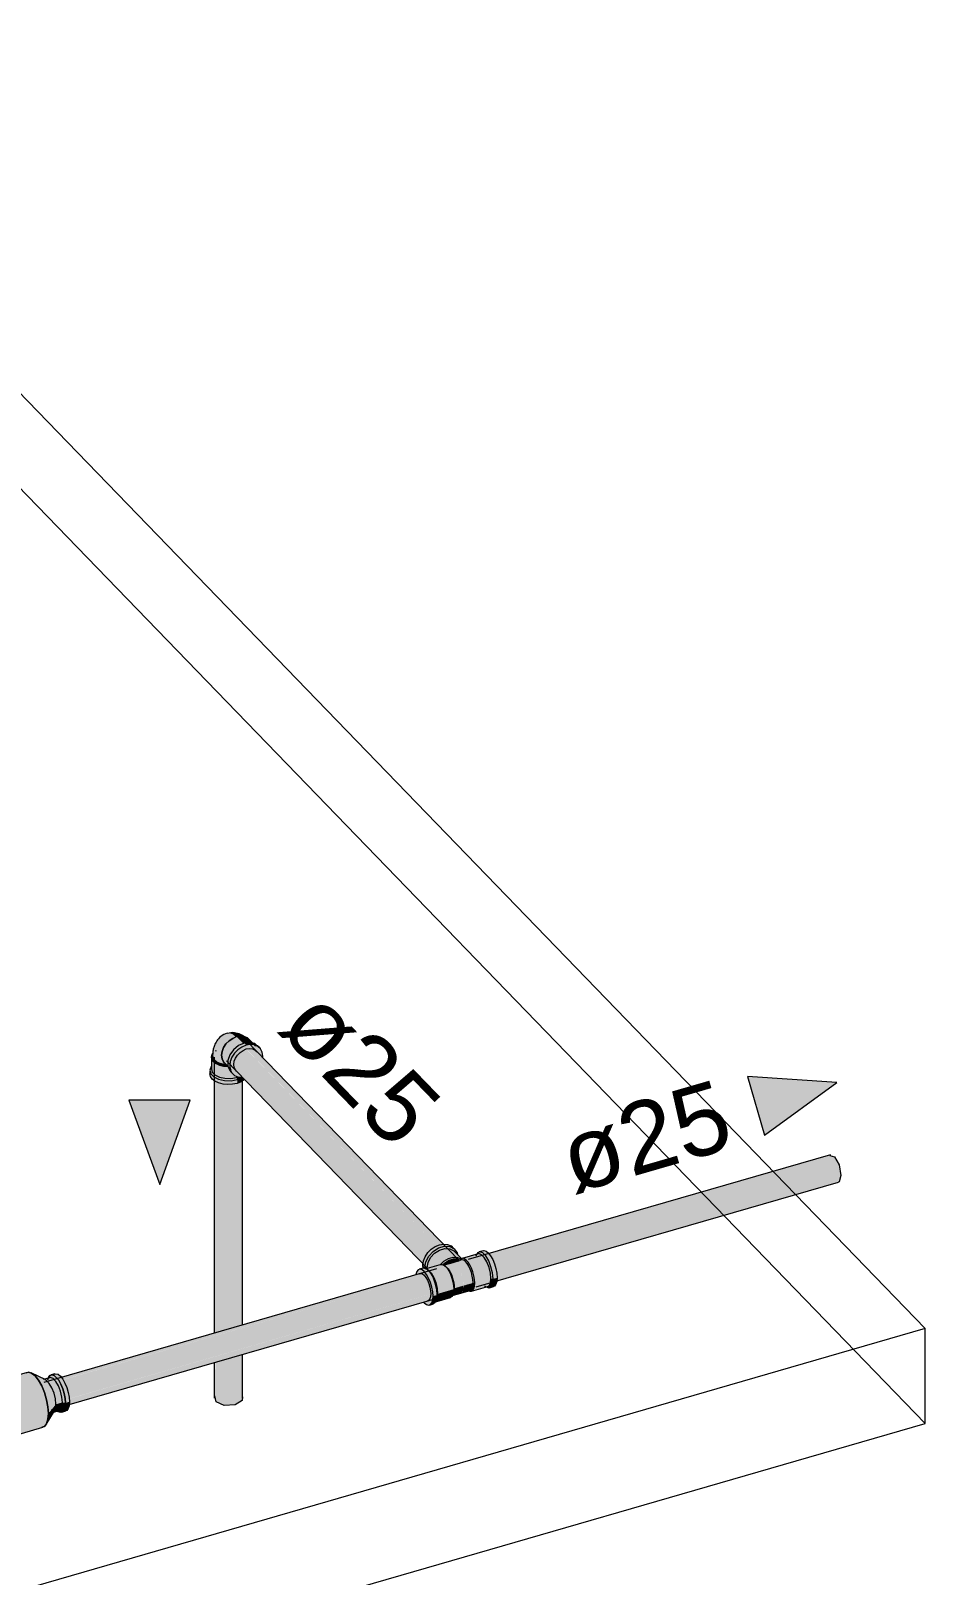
# Model space of a CAD drawing. Header units: metres. Extents: x -0.9 to 62, y -37.3 to 60.
# Drawn here: x 36.34 to 37.129, y 42.299 to 43.663 of the extents above; entities that cross this region are included whole.
import ezdxf

# ---------------------------------------------------------------- set-up
doc = ezdxf.new("R2010")
doc.units = ezdxf.units.M
doc.layers.add('A-FLOR', color=7, linetype='Continuous', lineweight=9, true_color=0x007f00)
doc.layers.add('P-PIPE', color=7, linetype='Continuous', lineweight=5)
doc.layers.add('P-PIPE-IDEN', color=7, linetype='Continuous', lineweight=5)
doc.styles.add('Arial_3', font='arial.ttf', dxfattribs={"height": 0.0625})

# ---------------------------------------------------------------- blocks, each defined once
blk = doc.blocks.new('PVC Marrom Soldável_Bucha de Reducão Longa - Bucha de Redução-3710161-3D_DT_05')
at = {"layer": 'P-PIPE', "true_color": 0x69503c}
for points in [[(13.3125, 42.4219), (13.3152, 42.4231), (13.3169, 42.4256), (13.318, 42.4297), (13.3182, 42.4358), (13.3176, 42.4419), (13.3163, 42.4478), (13.3143, 42.454), (13.3114, 42.4603), (13.3086, 42.4647), (13.306, 42.4678), (13.3035, 42.4698), (13.3007, 42.4706), (13.3007, 42.4704), (13.3039, 42.4693), (13.3069, 42.4667), (13.31, 42.4627), (13.3127, 42.4575), (13.3151, 42.4516), (13.3169, 42.4453), (13.3179, 42.4387), (13.3182, 42.4329), (13.3177, 42.4285), (13.3163, 42.4248), (13.3148, 42.4229), (13.3124, 42.4219)], [(13.3183, 42.4341), (13.3453, 42.4419), (13.3446, 42.4495), (13.3434, 42.4551), (13.3409, 42.4626), (13.3394, 42.4662), (13.3366, 42.4713), (13.3335, 42.4751), (13.3305, 42.4776), (13.3276, 42.4784), (13.301, 42.4705), (13.304, 42.4694), (13.307, 42.4667), (13.3097, 42.4633), (13.3125, 42.4583), (13.3151, 42.4518), (13.3169, 42.4455), (13.318, 42.4393), (13.3183, 42.4342)], [(13.3453, 42.4419), (13.352, 42.45), (13.3512, 42.4564), (13.35, 42.4607), (13.3475, 42.4662), (13.3453, 42.4694), (13.3433, 42.4713), (13.331, 42.4772), (13.3337, 42.475), (13.3374, 42.4698), (13.3401, 42.4646), (13.3421, 42.4595), (13.3442, 42.4513), (13.345, 42.4457), (13.3451, 42.4449)], [(13.352, 42.45), (13.3576, 42.4517), (13.357, 42.4573), (13.3556, 42.4624), (13.3532, 42.4678), (13.3518, 42.4702), (13.3494, 42.4727), (13.347, 42.4736), (13.342, 42.4719), (13.3437, 42.4711), (13.3464, 42.468), (13.3488, 42.4637), (13.3508, 42.4581), (13.3517, 42.453), (13.3519, 42.4513)], [(13.3603, 42.4512), (13.3597, 42.4573), (13.359, 42.4605), (13.3571, 42.466), (13.3554, 42.4694), (13.3533, 42.4726), (13.3518, 42.4742), (13.3503, 42.4755), (13.3482, 42.476), (13.3464, 42.4751), (13.3452, 42.473), (13.3474, 42.4734), (13.3496, 42.4724), (13.3522, 42.4694), (13.3545, 42.4652), (13.3565, 42.4595), (13.3574, 42.4548), (13.3576, 42.4517), (13.3601, 42.4513)], [(13.3603, 42.4512), (13.3639, 42.4522), (13.3633, 42.4579), (13.3627, 42.461), (13.3606, 42.4671), (13.3594, 42.4696), (13.3568, 42.4737), (13.3559, 42.4748), (13.3538, 42.4765), (13.3518, 42.477), (13.3483, 42.476), (13.3506, 42.4752), (13.3523, 42.4738), (13.3547, 42.4706), (13.3571, 42.466), (13.3582, 42.463), (13.3598, 42.4569), (13.3602, 42.453), (13.3603, 42.4513)], [(13.3125, 42.4219), (13.3419, 42.4305), (13.3437, 42.4329), (13.3449, 42.4368), (13.3453, 42.4419), (13.3183, 42.4341), (13.3178, 42.4286), (13.3166, 42.4249), (13.3146, 42.4226), (13.3127, 42.422)], [(13.3437, 42.4329), (13.3513, 42.4457), (13.3516, 42.4469), (13.3518, 42.4498), (13.3453, 42.4419), (13.3449, 42.4368), (13.3441, 42.4341)], [(13.3501, 42.4432), (13.3553, 42.4449), (13.3562, 42.4457), (13.3572, 42.4481), (13.3576, 42.4517), (13.352, 42.45), (13.3513, 42.4457), (13.3502, 42.4434)], [(13.3563, 42.443), (13.358, 42.4435), (13.3594, 42.4457), (13.3602, 42.4489), (13.3601, 42.4513), (13.3576, 42.4517), (13.357, 42.4473), (13.3558, 42.4452), (13.3534, 42.4442), (13.3553, 42.4433), (13.356, 42.4431)], [(13.358, 42.4435), (13.3615, 42.4445), (13.363, 42.4469), (13.3637, 42.4499), (13.3636, 42.4522), (13.3603, 42.4512), (13.3598, 42.4469), (13.3593, 42.4452)]]:
    blk.add_hatch(color=27, dxfattribs=at).paths.add_polyline_path(points)
at = {"layer": 'P-PIPE'}
for p, q in [((13.3265, 42.4782), (13.2996, 42.4704)), ((13.3429, 42.4716), (13.3301, 42.4778)), ((13.3464, 42.4735), (13.3407, 42.4718)), ((13.3453, 42.4736), (13.3444, 42.4714)), ((13.3511, 42.4769), (13.3476, 42.4759)), ((13.3433, 42.4321), (13.3508, 42.4442)), ((13.3491, 42.4428), (13.3548, 42.4445)), ((13.352, 42.4451), (13.3539, 42.4438)), ((13.3571, 42.4431), (13.3606, 42.4441)), ((13.3136, 42.422), (13.3405, 42.4298)), ((13.3135, 42.4222), (13.3124, 42.4221))]:
    blk.add_line(p, q, dxfattribs=at)
for points in [[(13.3183, 42.4341, 0), (13.3179, 42.4399, 0), (13.3168, 42.4462, 0), (13.3149, 42.4526, 0), (13.3125, 42.4584, 0), (13.3096, 42.4635, 0), (13.3066, 42.4673, 0), (13.3035, 42.4698, 0), (13.3007, 42.4706, 0), (13.2982, 42.4698, 0)], [(13.2988, 42.4699, 0), (13.3007, 42.4704, 0), (13.3035, 42.4696, 0), (13.3066, 42.4672, 0), (13.3096, 42.4633, 0), (13.3124, 42.4583, 0), (13.3148, 42.4525, 0), (13.3167, 42.4462, 0), (13.3179, 42.44, 0), (13.3183, 42.4342, 0)], [(13.3257, 42.4779, 0), (13.3276, 42.4784, 0), (13.3305, 42.4776, 0), (13.3335, 42.4751, 0), (13.3366, 42.4713, 0), (13.3394, 42.4662, 0), (13.3419, 42.4603, 0), (13.3437, 42.454, 0), (13.3449, 42.4477, 0), (13.3453, 42.4419, 0)], [(13.3453, 42.4419, 0), (13.3449, 42.4477, 0), (13.3437, 42.454, 0), (13.3419, 42.4603, 0), (13.3394, 42.4662, 0), (13.3366, 42.4713, 0), (13.3335, 42.4751, 0), (13.3305, 42.4776, 0), (13.3276, 42.4784, 0)], [(13.352, 42.45, 0), (13.3516, 42.4548, 0), (13.3503, 42.4599, 0), (13.3484, 42.4646, 0), (13.3461, 42.4685, 0), (13.3437, 42.4711, 0), (13.3425, 42.4717, 0)], [(13.3603, 42.4512, 0), (13.3601, 42.4552, 0), (13.3593, 42.4595, 0), (13.358, 42.4638, 0), (13.3563, 42.4678, 0), (13.3544, 42.4712, 0), (13.3523, 42.4738, 0), (13.3503, 42.4755, 0), (13.3483, 42.476, 0), (13.3467, 42.4754, 0), (13.3454, 42.4738, 0)], [(13.3454, 42.4738, 0), (13.3467, 42.4754, 0), (13.3483, 42.476, 0), (13.3503, 42.4755, 0), (13.3523, 42.4738, 0), (13.3544, 42.4712, 0), (13.3563, 42.4678, 0), (13.358, 42.4638, 0), (13.3593, 42.4595, 0), (13.3601, 42.4552, 0), (13.3603, 42.4512, 0)], [(13.3576, 42.4517, 0), (13.3572, 42.4564, 0), (13.356, 42.4615, 0), (13.3541, 42.4663, 0), (13.3518, 42.4702, 0), (13.3494, 42.4727, 0), (13.347, 42.4736, 0), (13.3464, 42.4735, 0)], [(13.3506, 42.4767, 0), (13.3519, 42.477, 0), (13.3538, 42.4765, 0), (13.3559, 42.4748, 0), (13.3579, 42.4722, 0), (13.3599, 42.4688, 0), (13.3615, 42.4648, 0), (13.3628, 42.4605, 0), (13.3636, 42.4562, 0), (13.3639, 42.4522, 0)], [(13.3453, 42.4419, 0), (13.3449, 42.4368, 0), (13.3437, 42.4329, 0), (13.3419, 42.4305, 0), (13.3394, 42.4297, 0)], [(13.3394, 42.4297, 0), (13.3419, 42.4305, 0), (13.3437, 42.4329, 0), (13.3449, 42.4368, 0), (13.3453, 42.4419, 0)], [(13.3503, 42.4436, 0), (13.3516, 42.4462, 0), (13.352, 42.45, 0)], [(13.3603, 42.4512, 0), (13.3601, 42.4478, 0), (13.3593, 42.4452, 0), (13.358, 42.4435, 0), (13.3563, 42.443, 0), (13.3544, 42.4435, 0), (13.3539, 42.4438, 0)], [(13.3541, 42.4444, 0), (13.356, 42.4453, 0), (13.3572, 42.4478, 0), (13.3576, 42.4517, 0)], [(13.3544, 42.4435, 0), (13.3563, 42.443, 0), (13.358, 42.4435, 0), (13.3593, 42.4452, 0), (13.3601, 42.4478, 0), (13.3603, 42.4512, 0)], [(13.3639, 42.4522, 0), (13.3636, 42.4488, 0), (13.3628, 42.4462, 0), (13.3615, 42.4445, 0), (13.3599, 42.444, 0)], [(13.3119, 42.4219, 0), (13.3125, 42.4219, 0), (13.3149, 42.4227, 0), (13.3168, 42.4251, 0), (13.3179, 42.429, 0), (13.3183, 42.4341, 0)], [(13.3183, 42.4342, 0), (13.3179, 42.4292, 0), (13.3167, 42.4253, 0), (13.3148, 42.4229, 0), (13.3136, 42.4222, 0)]]:
    blk.add_polyline3d(points, dxfattribs=at)
blk = doc.blocks.new('Joelho 45_90 - Agua Fria_Soldavel - MEP - Tigre - Standard-3630534-3D_DT_05')
at = {"layer": 'P-PIPE', "true_color": 0x69503c}
for points in [[(13.5023, 42.7499), (13.4997, 42.7529), (13.4986, 42.7556), (13.4983, 42.7591), (13.499, 42.7624), (13.5003, 42.7654), (13.5029, 42.7689), (13.506, 42.7717), (13.5087, 42.7734), (13.5109, 42.7743), (13.5076, 42.777), (13.5044, 42.7779), (13.4997, 42.7761), (13.4972, 42.7745), (13.4952, 42.7723), (13.493, 42.7691), (13.4913, 42.7647), (13.4905, 42.7601), (13.4903, 42.7577), (13.491, 42.7552), (13.4926, 42.7533), (13.4952, 42.7517), (13.4982, 42.7506), (13.5021, 42.7499)], [(13.5074, 42.7426), (13.5058, 42.7464), (13.5056, 42.75), (13.506, 42.753), (13.5074, 42.7565), (13.5102, 42.7604), (13.5127, 42.763), (13.5175, 42.766), (13.5199, 42.7671), (13.5181, 42.7689), (13.5127, 42.7663), (13.5083, 42.7623), (13.5055, 42.7584), (13.5038, 42.7526), (13.5041, 42.7479), (13.506, 42.744), (13.5072, 42.7428)], [(13.5109, 42.7743), (13.5126, 42.7747), (13.5158, 42.7751), (13.5177, 42.7751), (13.5137, 42.7772), (13.5108, 42.7779), (13.508, 42.7782), (13.5056, 42.7781), (13.5049, 42.7778), (13.5081, 42.7766), (13.5109, 42.7743)], [(13.5162, 42.7387), (13.5166, 42.7388), (13.5103, 42.7455), (13.5093, 42.7479), (13.509, 42.75), (13.5097, 42.7537), (13.511, 42.7565), (13.5127, 42.7589), (13.5145, 42.7607), (13.5172, 42.7625), (13.52, 42.7637), (13.5238, 42.764), (13.5261, 42.7636), (13.5278, 42.7628), (13.5341, 42.7565), (13.5345, 42.7564), (13.5346, 42.7574), (13.5341, 42.7608), (13.5326, 42.7637), (13.5296, 42.7663), (13.5265, 42.7673), (13.5229, 42.7675), (13.52, 42.767), (13.5162, 42.7654), (13.5124, 42.7627), (13.5089, 42.7588), (13.5069, 42.7552), (13.5059, 42.7523), (13.5056, 42.7479), (13.506, 42.7453), (13.5079, 42.7422), (13.5102, 42.7402), (13.5127, 42.7391), (13.5156, 42.7388)], [(13.5174, 42.7686), (13.5182, 42.7689), (13.5238, 42.7694), (13.5256, 42.769), (13.521, 42.7736), (13.5175, 42.7749), (13.5144, 42.775), (13.5115, 42.7746), (13.517, 42.7689)], [(13.5326, 42.7637), (13.529, 42.7671), (13.5273, 42.7685), (13.5224, 42.7695), (13.5182, 42.7689), (13.5201, 42.767), (13.5246, 42.7675), (13.5278, 42.767), (13.5307, 42.7656), (13.5312, 42.7651)], [(13.5038, 42.7482), (13.5037, 42.7484), (13.502, 42.7499), (13.4985, 42.7505), (13.4963, 42.7512), (13.4933, 42.7528), (13.4917, 42.7541), (13.4906, 42.7559), (13.4904, 42.7588), (13.4903, 42.7594), (13.4899, 42.7589), (13.4893, 42.7565), (13.4896, 42.7546), (13.4916, 42.7522), (13.4944, 42.7504), (13.4978, 42.7491), (13.5012, 42.7485), (13.5038, 42.7482)], [(13.5064, 42.7377), (13.5114, 42.7385), (13.5114, 42.7397), (13.5097, 42.7404), (13.5054, 42.7447), (13.5037, 42.7482), (13.4986, 42.7489), (13.4952, 42.75), (13.4933, 42.7509), (13.4905, 42.7533), (13.4896, 42.755), (13.4893, 42.7557), (13.4895, 42.745), (13.49, 42.7433), (13.4924, 42.7408), (13.4963, 42.7389), (13.502, 42.7378), (13.506, 42.7377)], [(13.5066, 42.7357), (13.5121, 42.7367), (13.5114, 42.7385), (13.506, 42.7377), (13.4999, 42.7381), (13.4956, 42.7392), (13.4919, 42.7414), (13.49, 42.7433), (13.4893, 42.7471), (13.489, 42.7479), (13.4879, 42.745), (13.4886, 42.7419), (13.4919, 42.7389), (13.4963, 42.7369), (13.502, 42.7358), (13.5064, 42.7357)], [(13.5037, 42.7323), (13.5093, 42.7328), (13.5121, 42.7333), (13.5121, 42.7367), (13.506, 42.7357), (13.4995, 42.7362), (13.4951, 42.7373), (13.491, 42.7395), (13.4886, 42.7419), (13.4879, 42.745), (13.488, 42.7408), (13.4883, 42.7393), (13.4898, 42.7371), (13.4933, 42.7347), (13.4971, 42.7333), (13.5012, 42.7325), (13.5037, 42.7323)], [(13.5114, 42.7385), (13.5127, 42.7391), (13.5114, 42.7397), (13.5114, 42.7391)], [(13.5121, 42.7367), (13.5162, 42.7387), (13.5122, 42.7389), (13.5114, 42.7385), (13.5117, 42.7377)], [(13.5121, 42.7333), (13.5163, 42.7352), (13.5184, 42.7369), (13.5166, 42.7386), (13.5121, 42.7367), (13.5121, 42.7338)]]:
    blk.add_hatch(color=27, dxfattribs=at).paths.add_polyline_path(points)
h = blk.add_hatch(color=27, dxfattribs=at)
h.paths.add_polyline_path([(13.5039, 42.7482), (13.5038, 42.7491), (13.5041, 42.7542), (13.5059, 42.759), (13.5091, 42.7633), (13.5141, 42.7671), (13.5174, 42.7686), (13.5115, 42.7746), (13.507, 42.7724), (13.5049, 42.771), (13.5014, 42.7671), (13.4995, 42.7637), (13.4986, 42.7612), (13.4982, 42.7581), (13.499, 42.7541), (13.5006, 42.7516), (13.5039, 42.7482)])
h.paths.add_polyline_path([(13.5043, 42.7604), (13.5043, 42.7604), (13.5043, 42.7609)])
at = {"layer": 'P-PIPE'}
for p, q in [((13.5283, 42.7663), (13.5224, 42.7724)), ((13.4892, 42.7565), (13.4892, 42.7458)), ((13.4934, 42.7622), (13.4926, 42.7617)), ((13.5319, 42.7647), (13.53, 42.7666)), ((13.4878, 42.7447), (13.4878, 42.7413)), ((13.4929, 42.7512), (13.4918, 42.7506)), ((13.5007, 42.7514), (13.5066, 42.7453)), ((13.5063, 42.7436), (13.5082, 42.7417)), ((13.5114, 42.7385), (13.5128, 42.739)), ((13.5121, 42.7367), (13.5166, 42.7386))]:
    blk.add_line(p, q, dxfattribs=at)
for points in [[(13.5032, 42.7777, 0), (13.5016, 42.7772, 0), (13.5001, 42.7765, 0), (13.4987, 42.7757, 0), (13.4975, 42.7748, 0), (13.4964, 42.7738, 0), (13.4954, 42.7728, 0), (13.4946, 42.7718, 0), (13.4939, 42.7708, 0), (13.4933, 42.7698, 0), (13.4927, 42.7688, 0), (13.4923, 42.7679, 0), (13.4919, 42.7669, 0), (13.4916, 42.766, 0), (13.4913, 42.7651, 0), (13.4911, 42.7643, 0), (13.4909, 42.7634, 0), (13.4907, 42.7626, 0), (13.4906, 42.7617, 0), (13.4905, 42.7609, 0), (13.4904, 42.7601, 0), (13.4904, 42.7593, 0), (13.4903, 42.7585, 0), (13.4903, 42.7577, 0), (13.4903, 42.7574, 0)], [(13.5115, 42.7746, 0), (13.5081, 42.7731, 0), (13.5049, 42.771, 0), (13.5021, 42.7681, 0), (13.5, 42.7649, 0), (13.4987, 42.7615, 0), (13.4982, 42.7581, 0), (13.4987, 42.7549, 0), (13.5, 42.7523, 0)], [(13.5012, 42.751, 0), (13.5, 42.7523, 0), (13.4987, 42.7549, 0), (13.4982, 42.7581, 0), (13.4987, 42.7615, 0), (13.5, 42.7649, 0), (13.5021, 42.7681, 0), (13.5049, 42.771, 0), (13.5081, 42.7731, 0), (13.5115, 42.7746, 0)], [(13.5032, 42.7777, 0), (13.5048, 42.7781, 0), (13.5064, 42.7783, 0), (13.508, 42.7784, 0), (13.5095, 42.7783, 0), (13.5109, 42.778, 0), (13.5123, 42.7777, 0), (13.5135, 42.7773, 0), (13.5147, 42.7768, 0), (13.5157, 42.7763, 0), (13.5167, 42.7758, 0), (13.5176, 42.7752, 0), (13.5184, 42.7746, 0), (13.5192, 42.774, 0), (13.5199, 42.7734, 0), (13.5206, 42.7728, 0), (13.5211, 42.7722, 0)], [(13.5181, 42.7689, 0), (13.5132, 42.7667, 0), (13.5088, 42.763, 0), (13.5055, 42.7584, 0), (13.5038, 42.7534, 0), (13.5038, 42.7486, 0), (13.5055, 42.7446, 0), (13.5066, 42.7433, 0)], [(13.5231, 42.7716, 0), (13.521, 42.7736, 0), (13.5182, 42.7748, 0), (13.515, 42.7751, 0), (13.5115, 42.7746, 0)], [(13.5115, 42.7746, 0), (13.515, 42.7751, 0), (13.5182, 42.7748, 0), (13.521, 42.7736, 0), (13.5231, 42.7716, 0)], [(13.5308, 42.7657, 0), (13.5275, 42.7684, 0), (13.5231, 42.7695, 0), (13.5181, 42.7689, 0)], [(13.5345, 42.7562, 0), (13.5346, 42.7574, 0), (13.5341, 42.7608, 0), (13.5326, 42.7637, 0), (13.5303, 42.7659, 0), (13.5273, 42.7673, 0), (13.5238, 42.7676, 0), (13.52, 42.767, 0)], [(13.5038, 42.7482, 0), (13.4999, 42.7486, 0), (13.4963, 42.7495, 0), (13.4933, 42.7509, 0), (13.491, 42.7526, 0), (13.4896, 42.7546, 0), (13.4893, 42.7568, 0), (13.4899, 42.7589, 0), (13.4904, 42.7596, 0)], [(13.4904, 42.7596, 0), (13.4899, 42.7589, 0), (13.4893, 42.7568, 0), (13.4896, 42.7546, 0), (13.491, 42.7526, 0), (13.4933, 42.7509, 0), (13.4963, 42.7495, 0), (13.4999, 42.7486, 0), (13.5038, 42.7482, 0)], [(13.4903, 42.7577, 0), (13.4907, 42.7557, 0), (13.4919, 42.7538, 0), (13.4941, 42.7522, 0), (13.4969, 42.7509, 0), (13.5002, 42.7501, 0), (13.5023, 42.7498, 0)], [(13.5023, 42.7498, 0), (13.5002, 42.7501, 0), (13.4969, 42.7509, 0), (13.4941, 42.7522, 0), (13.4919, 42.7538, 0), (13.4907, 42.7557, 0), (13.4903, 42.7577, 0)], [(13.52, 42.767, 0), (13.5162, 42.7654, 0), (13.5127, 42.763, 0), (13.5097, 42.76, 0), (13.5074, 42.7564, 0), (13.5059, 42.7527, 0), (13.5054, 42.749, 0), (13.5059, 42.7455, 0), (13.5074, 42.7426, 0), (13.5097, 42.7404, 0), (13.5127, 42.7391, 0), (13.5162, 42.7387, 0), (13.5166, 42.7388, 0)], [(13.509, 42.75, 0), (13.5093, 42.7528, 0), (13.5104, 42.7557, 0), (13.5122, 42.7583, 0), (13.5145, 42.7607, 0), (13.5172, 42.7625, 0), (13.52, 42.7637, 0), (13.5229, 42.7641, 0), (13.5255, 42.7638, 0), (13.5278, 42.7628, 0), (13.5296, 42.7612, 0)], [(13.4891, 42.7481, 0), (13.4879, 42.745, 0), (13.4886, 42.7419, 0), (13.4913, 42.7391, 0), (13.4956, 42.737, 0), (13.5009, 42.7359, 0), (13.5066, 42.7357, 0), (13.5121, 42.7367, 0)], [(13.5121, 42.7333, 0), (13.508, 42.7325, 0), (13.5037, 42.7323, 0), (13.4995, 42.7327, 0), (13.4956, 42.7337, 0), (13.4923, 42.7352, 0), (13.4898, 42.7371, 0), (13.4883, 42.7393, 0), (13.4879, 42.7417, 0)], [(13.4893, 42.7461, 0), (13.49, 42.7433, 0), (13.4924, 42.7408, 0), (13.4963, 42.7389, 0), (13.5012, 42.7378, 0), (13.5064, 42.7377, 0), (13.5114, 42.7385, 0)], [(13.5114, 42.7441, 0), (13.5104, 42.7452, 0), (13.5093, 42.7474, 0), (13.509, 42.75, 0)], [(13.5183, 42.7365, 0), (13.5156, 42.7347, 0), (13.5121, 42.7333, 0)]]:
    blk.add_polyline3d(points, dxfattribs=at)
blk = doc.blocks.new('Te_Reducao - Agua Fria_Soldavel - MEP - Tigre - Standard-2488-3D_DT_05')
at = {"layer": 'P-PIPE', "true_color": 0x69503c}
for points in [[(13.6778, 42.5709), (13.6787, 42.5759), (13.6816, 42.5813), (13.6851, 42.585), (13.6905, 42.5882), (13.6957, 42.5894), (13.6997, 42.5892), (13.7032, 42.5876), (13.7008, 42.5898), (13.6973, 42.5912), (13.6938, 42.5914), (13.6905, 42.5909), (13.6857, 42.5886), (13.6829, 42.5867), (13.6799, 42.5835), (13.6774, 42.5792), (13.6764, 42.5766), (13.6759, 42.5729), (13.6776, 42.5711)], [(13.6797, 42.5706), (13.6809, 42.5759), (13.6831, 42.58), (13.6863, 42.5835), (13.6916, 42.5865), (13.6962, 42.5875), (13.6997, 42.5873), (13.7038, 42.585), (13.7063, 42.5825), (13.7059, 42.5841), (13.7031, 42.5875), (13.6997, 42.5892), (13.6943, 42.5893), (13.6891, 42.5876), (13.6848, 42.5847), (13.6807, 42.5799), (13.6785, 42.575), (13.6778, 42.5709), (13.6796, 42.5706)], [(13.6803, 42.57), (13.6917, 42.5735), (13.6952, 42.5766), (13.699, 42.5787), (13.7026, 42.5798), (13.7069, 42.5796), (13.7099, 42.5787), (13.7026, 42.5859), (13.6997, 42.5873), (13.6949, 42.5875), (13.6898, 42.5857), (13.6858, 42.5829), (13.6828, 42.5796), (13.6805, 42.5752), (13.6797, 42.5706)], [(13.6913, 42.5732), (13.693, 42.5734), (13.6936, 42.5733), (13.696, 42.5754), (13.6994, 42.5773), (13.7038, 42.5783), (13.7072, 42.578), (13.7094, 42.5775), (13.7096, 42.5785), (13.7063, 42.5797), (13.7017, 42.5795), (13.698, 42.5783), (13.6937, 42.5755), (13.6914, 42.5732)], [(13.6944, 42.573), (13.7015, 42.5749), (13.7065, 42.5764), (13.7089, 42.5774), (13.7063, 42.5783), (13.7026, 42.5782), (13.6985, 42.5768), (13.6948, 42.5744), (13.6936, 42.5733), (13.6942, 42.573)], [(13.712, 42.5548), (13.7203, 42.5574), (13.7197, 42.5628), (13.7189, 42.5659), (13.7177, 42.5693), (13.7154, 42.5737), (13.7139, 42.5756), (13.7126, 42.5767), (13.7114, 42.5774), (13.7105, 42.5776), (13.7054, 42.576), (13.7029, 42.575), (13.7042, 42.5744), (13.7065, 42.5721), (13.7084, 42.569), (13.7097, 42.566), (13.7102, 42.5648), (13.7115, 42.5596), (13.7118, 42.558), (13.712, 42.5553)], [(13.7218, 42.557), (13.7212, 42.5626), (13.7204, 42.5659), (13.7194, 42.5688), (13.7177, 42.5726), (13.7166, 42.5745), (13.7149, 42.5767), (13.7135, 42.5779), (13.712, 42.5787), (13.7111, 42.5789), (13.7097, 42.5782), (13.7096, 42.5774), (13.7106, 42.5776), (13.712, 42.5772), (13.7143, 42.5751), (13.7159, 42.5728), (13.7175, 42.5698), (13.7186, 42.5669), (13.7196, 42.5635), (13.7202, 42.5601), (13.7205, 42.5572), (13.7216, 42.557)], [(13.7218, 42.557), (13.736, 42.5611), (13.7356, 42.566), (13.734, 42.5718), (13.7317, 42.5771), (13.7302, 42.5796), (13.7272, 42.5824), (13.7252, 42.5829), (13.7111, 42.5789), (13.713, 42.5783), (13.7149, 42.5767), (13.7168, 42.5742), (13.7185, 42.571), (13.7196, 42.5683), (13.7208, 42.5643), (13.7215, 42.5609), (13.7218, 42.5574), (13.7218, 42.5571)], [(13.7379, 42.5608), (13.7375, 42.566), (13.7358, 42.5723), (13.7334, 42.5779), (13.7307, 42.5819), (13.7289, 42.5838), (13.7263, 42.5847), (13.7243, 42.5838), (13.7239, 42.5826), (13.7254, 42.583), (13.728, 42.5819), (13.7306, 42.5789), (13.7331, 42.5741), (13.7344, 42.5709), (13.7356, 42.5655), (13.736, 42.5611), (13.7376, 42.5608)], [(13.7379, 42.5608), (13.7414, 42.562), (13.7409, 42.567), (13.7402, 42.5704), (13.7383, 42.5761), (13.7369, 42.5789), (13.7349, 42.5822), (13.7331, 42.5841), (13.7317, 42.5852), (13.7299, 42.5857), (13.7263, 42.5847), (13.729, 42.5836), (13.7315, 42.581), (13.7347, 42.5751), (13.7365, 42.5698), (13.7375, 42.5657), (13.7379, 42.5609)], [(13.681, 42.5375), (13.6826, 42.538), (13.6838, 42.5396), (13.6847, 42.543), (13.6848, 42.5465), (13.6842, 42.5517), (13.6836, 42.5544), (13.6816, 42.56), (13.6804, 42.5626), (13.6781, 42.5661), (13.6762, 42.568), (13.6747, 42.569), (13.6728, 42.5692), (13.6715, 42.5685), (13.6703, 42.5665), (13.6699, 42.5642), (13.6742, 42.5655), (13.6757, 42.5651), (13.6774, 42.5636), (13.6794, 42.5607), (13.681, 42.5572), (13.6819, 42.5544), (13.6826, 42.5513), (13.6829, 42.5493), (13.6829, 42.5455), (13.6824, 42.5436), (13.6822, 42.543), (13.681, 42.5417), (13.6766, 42.5403), (13.6772, 42.5396), (13.6792, 42.538)], [(13.6849, 42.5455), (13.6884, 42.5467), (13.6875, 42.5534), (13.6863, 42.5581), (13.6839, 42.5636), (13.6812, 42.5675), (13.6789, 42.5696), (13.6768, 42.5704), (13.6733, 42.5694), (13.6757, 42.5685), (13.6777, 42.5665), (13.6798, 42.5636), (13.6817, 42.5598), (13.6828, 42.557), (13.6844, 42.5508), (13.6847, 42.5479), (13.6849, 42.5455)], [(13.678, 42.57), (13.6776, 42.5711), (13.6759, 42.5729), (13.6763, 42.5702), (13.6768, 42.5704), (13.6774, 42.5702)], [(13.679, 42.5696), (13.6798, 42.5698), (13.6794, 42.5707), (13.6778, 42.5709), (13.6782, 42.5699), (13.6789, 42.5696)], [(13.689, 42.5475), (13.7032, 42.5516), (13.703, 42.5548), (13.7018, 42.5606), (13.7007, 42.564), (13.6991, 42.5673), (13.698, 42.5692), (13.6968, 42.5708), (13.6947, 42.5727), (13.6941, 42.5732), (13.6926, 42.5735), (13.6794, 42.5694), (13.6816, 42.5676), (13.6834, 42.5657), (13.686, 42.5607), (13.6874, 42.5572), (13.6887, 42.5513), (13.6889, 42.5489)], [(13.6884, 42.5465), (13.689, 42.5475), (13.6883, 42.5534), (13.6866, 42.5592), (13.6845, 42.5637), (13.6825, 42.5667), (13.6796, 42.5693), (13.6802, 42.5685), (13.6824, 42.566), (13.6851, 42.5609), (13.6866, 42.5572), (13.6881, 42.5499), (13.6884, 42.5465)], [(13.6798, 42.5698), (13.6803, 42.57), (13.6797, 42.5703)], [(13.7037, 42.5524), (13.712, 42.5548), (13.7115, 42.5596), (13.7112, 42.5614), (13.7093, 42.567), (13.7082, 42.5693), (13.7065, 42.5721), (13.7049, 42.5738), (13.7038, 42.5746), (13.7026, 42.5752), (13.6946, 42.5728), (13.6977, 42.5703), (13.6989, 42.5686), (13.7007, 42.5654), (13.7021, 42.5617), (13.7029, 42.559), (13.7035, 42.5553), (13.7036, 42.5542)], [(13.7032, 42.5516), (13.7037, 42.5524), (13.7031, 42.558), (13.7022, 42.5614), (13.7011, 42.5645), (13.6985, 42.5692), (13.6972, 42.5709), (13.696, 42.5718), (13.6964, 42.5712), (13.698, 42.5692), (13.6998, 42.5659), (13.7012, 42.5626), (13.7022, 42.559), (13.703, 42.5551), (13.7031, 42.553)], [(13.6872, 42.5407), (13.7004, 42.5444), (13.7018, 42.5456), (13.7027, 42.5475), (13.703, 42.5489), (13.703, 42.5516), (13.689, 42.5475), (13.6884, 42.5433), (13.6873, 42.5409)], [(13.7021, 42.546), (13.7102, 42.5486), (13.7114, 42.5506), (13.7118, 42.5521), (13.7118, 42.5548), (13.7037, 42.5524), (13.7032, 42.5487), (13.7025, 42.5467), (13.7021, 42.546)], [(13.7025, 42.5467), (13.7033, 42.549), (13.7036, 42.5515), (13.7035, 42.5521), (13.7032, 42.5513), (13.7027, 42.5475), (13.7026, 42.5472)], [(13.7089, 42.548), (13.7177, 42.5506), (13.7189, 42.5515), (13.7199, 42.5537), (13.7202, 42.556), (13.7202, 42.5572), (13.712, 42.5548), (13.7116, 42.5513), (13.7111, 42.5498), (13.7102, 42.5486)], [(13.7189, 42.5498), (13.7201, 42.5506), (13.721, 42.5521), (13.7217, 42.5552), (13.7216, 42.557), (13.7203, 42.557), (13.7199, 42.5537), (13.7193, 42.5521), (13.7188, 42.5513), (13.717, 42.5503), (13.7168, 42.5503), (13.7177, 42.5498), (13.7188, 42.5498)], [(13.7189, 42.5498), (13.7335, 42.5543), (13.7344, 42.5547), (13.7356, 42.5575), (13.736, 42.5611), (13.7218, 42.557), (13.7214, 42.5536), (13.7206, 42.5513), (13.7196, 42.5503), (13.7192, 42.55)], [(13.7341, 42.5528), (13.7362, 42.554), (13.7375, 42.5571), (13.7376, 42.5608), (13.736, 42.5611), (13.7352, 42.5565), (13.7344, 42.5547), (13.732, 42.5536), (13.7336, 42.553)], [(13.7341, 42.5528), (13.7392, 42.5544), (13.7406, 42.5566), (13.7413, 42.5596), (13.7412, 42.5617), (13.7379, 42.5607), (13.7372, 42.556), (13.7357, 42.5536), (13.7344, 42.553)], [(13.6826, 42.538), (13.6867, 42.5396), (13.688, 42.5427), (13.6884, 42.5465), (13.6849, 42.5455), (13.6846, 42.5422), (13.6834, 42.539)], [(13.688, 42.5422), (13.6887, 42.5444), (13.6888, 42.5471), (13.6884, 42.5465), (13.688, 42.5423)]]:
    blk.add_hatch(color=27, dxfattribs=at).paths.add_polyline_path(points)
at = {"layer": 'P-PIPE'}
for p, q in [((13.7042, 42.5866), (13.7023, 42.5885)), ((13.7106, 42.578), (13.7039, 42.585)), ((13.7099, 42.5775), (13.7082, 42.577)), ((13.7248, 42.5829), (13.7105, 42.5788)), ((13.7234, 42.5823), (13.7227, 42.5808)), ((13.7292, 42.5856), (13.7256, 42.5846)), ((13.6761, 42.5703), (13.6726, 42.5693)), ((13.6762, 42.5702), (13.6759, 42.5729)), ((13.692, 42.5734), (13.6777, 42.5693)), ((13.6778, 42.5699), (13.6778, 42.5709)), ((13.6806, 42.5686), (13.6792, 42.5696)), ((13.6797, 42.5698), (13.6797, 42.5706)), ((13.6949, 42.5732), (13.6932, 42.5727)), ((13.6958, 42.5721), (13.6947, 42.5728)), ((13.7094, 42.5481), (13.7177, 42.5505)), ((13.7152, 42.5511), (13.7162, 42.5504)), ((13.7189, 42.5498), (13.7332, 42.5539)), ((13.7303, 42.5546), (13.7317, 42.5537)), ((13.7348, 42.5529), (13.7383, 42.5539)), ((13.6818, 42.5376), (13.6853, 42.5386)), ((13.6861, 42.5403), (13.7004, 42.5444)), ((13.6875, 42.5409), (13.6882, 42.5424)), ((13.701, 42.5457), (13.7094, 42.5481)), ((13.7023, 42.5464), (13.7029, 42.5475))]:
    blk.add_line(p, q, dxfattribs=at)
for points in [[(13.6759, 42.5729, 0), (13.6764, 42.5766, 0), (13.6779, 42.5803, 0), (13.6802, 42.5839, 0), (13.6832, 42.5869, 0), (13.6867, 42.5893, 0), (13.6905, 42.5909, 0), (13.6943, 42.5915, 0), (13.6978, 42.5911, 0), (13.7008, 42.5898, 0), (13.7031, 42.5877, 0)], [(13.6778, 42.5709, 0), (13.6787, 42.5759, 0), (13.6812, 42.5808, 0), (13.6851, 42.585, 0), (13.6898, 42.588, 0), (13.6949, 42.5895, 0), (13.6997, 42.5892, 0), (13.7035, 42.5873, 0), (13.7061, 42.5838, 0), (13.7065, 42.5824, 0)], [(13.6797, 42.5706, 0), (13.6805, 42.5752, 0), (13.6828, 42.5796, 0), (13.6863, 42.5835, 0), (13.6907, 42.5862, 0), (13.6953, 42.5876, 0), (13.6997, 42.5873, 0), (13.7032, 42.5855, 0), (13.7039, 42.585, 0)], [(13.6913, 42.5732, 0), (13.6946, 42.5763, 0), (13.6985, 42.5786, 0), (13.7026, 42.5798, 0), (13.7065, 42.5797, 0), (13.7098, 42.5785, 0)], [(13.6935, 42.5733, 0), (13.6958, 42.5753, 0), (13.6992, 42.5773, 0), (13.7029, 42.5783, 0), (13.7063, 42.5783, 0), (13.7094, 42.5773, 0)], [(13.7026, 42.5752, 0), (13.7054, 42.576, 0), (13.7076, 42.5768, 0), (13.7082, 42.577, 0)], [(13.7094, 42.5773, 0), (13.7096, 42.5779, 0), (13.7098, 42.5785, 0)], [(13.7203, 42.5572, 0), (13.7202, 42.5601, 0), (13.7196, 42.5632, 0), (13.7188, 42.5663, 0), (13.7177, 42.5693, 0), (13.7164, 42.572, 0), (13.715, 42.5743, 0), (13.7135, 42.576, 0), (13.712, 42.5772, 0), (13.7106, 42.5776, 0), (13.7094, 42.5773, 0)], [(13.7218, 42.557, 0), (13.7216, 42.5601, 0), (13.721, 42.5635, 0), (13.7201, 42.5669, 0), (13.7189, 42.5701, 0), (13.7175, 42.5731, 0), (13.7159, 42.5756, 0), (13.7143, 42.5774, 0), (13.7126, 42.5785, 0), (13.7111, 42.5789, 0), (13.7098, 42.5785, 0)], [(13.7379, 42.5608, 0), (13.7375, 42.566, 0), (13.7361, 42.5715, 0), (13.7341, 42.5767, 0), (13.7315, 42.581, 0), (13.7289, 42.5838, 0), (13.7263, 42.5847, 0), (13.7243, 42.5838, 0), (13.7235, 42.5825, 0)], [(13.736, 42.5611, 0), (13.7356, 42.5659, 0), (13.7344, 42.5709, 0), (13.7325, 42.5757, 0), (13.7302, 42.5796, 0), (13.7277, 42.5821, 0), (13.7254, 42.583, 0), (13.7248, 42.5829, 0)], [(13.7286, 42.5854, 0), (13.7299, 42.5857, 0), (13.7317, 42.5852, 0), (13.7337, 42.5836, 0), (13.7357, 42.5811, 0), (13.7376, 42.5778, 0), (13.7392, 42.5739, 0), (13.7404, 42.5698, 0), (13.7412, 42.5657, 0), (13.7415, 42.5618, 0)], [(13.6849, 42.5455, 0), (13.6846, 42.5493, 0), (13.6838, 42.5534, 0), (13.6826, 42.5576, 0), (13.681, 42.5614, 0), (13.6792, 42.5647, 0), (13.6772, 42.5672, 0), (13.6752, 42.5688, 0), (13.6733, 42.5694, 0), (13.6717, 42.5688, 0), (13.6705, 42.5672, 0), (13.6697, 42.5647, 0), (13.6696, 42.5642, 0)], [(13.6733, 42.5653, 0), (13.6742, 42.5655, 0), (13.6757, 42.5651, 0), (13.6772, 42.5639, 0), (13.6787, 42.562, 0), (13.6801, 42.5595, 0), (13.6813, 42.5566, 0), (13.6822, 42.5534, 0), (13.6828, 42.5503, 0), (13.683, 42.5474, 0)], [(13.6758, 42.5702, 0), (13.6768, 42.5704, 0), (13.6794, 42.5694, 0), (13.682, 42.5667, 0), (13.6846, 42.5624, 0), (13.6866, 42.5572, 0), (13.688, 42.5517, 0), (13.6884, 42.5465, 0)], [(13.6807, 42.5685, 0), (13.6832, 42.566, 0), (13.6855, 42.5621, 0), (13.6873, 42.5574, 0), (13.6886, 42.5523, 0), (13.689, 42.5475, 0)], [(13.6915, 42.5733, 0), (13.6926, 42.5735, 0), (13.6941, 42.5732, 0), (13.6957, 42.572, 0), (13.6973, 42.5702, 0), (13.6989, 42.5677, 0), (13.7004, 42.5648, 0), (13.7016, 42.5615, 0), (13.7025, 42.5581, 0), (13.703, 42.5548, 0), (13.7032, 42.5516, 0)], [(13.6943, 42.573, 0), (13.696, 42.5735, 0), (13.6994, 42.5743, 0), (13.7026, 42.5752, 0)], [(13.6954, 42.5724, 0), (13.6969, 42.5712, 0), (13.6984, 42.5695, 0), (13.6998, 42.5672, 0), (13.7011, 42.5645, 0), (13.7022, 42.5615, 0), (13.703, 42.5584, 0), (13.7035, 42.5553, 0), (13.7037, 42.5524, 0)], [(13.7032, 42.5516, 0), (13.703, 42.5489, 0), (13.7025, 42.5467, 0), (13.7016, 42.5452, 0), (13.7004, 42.5444, 0)], [(13.7037, 42.5524, 0), (13.7035, 42.5499, 0), (13.703, 42.5479, 0)], [(13.7166, 42.5502, 0), (13.7175, 42.5498, 0), (13.7189, 42.5498, 0), (13.7201, 42.5506, 0), (13.721, 42.5521, 0), (13.7216, 42.5543, 0), (13.7218, 42.557, 0)], [(13.7177, 42.5505, 0), (13.7188, 42.5513, 0), (13.7196, 42.5527, 0), (13.7202, 42.5547, 0), (13.7203, 42.5572, 0)], [(13.7318, 42.5536, 0), (13.7341, 42.5528, 0), (13.7361, 42.5538, 0), (13.7375, 42.5566, 0), (13.7379, 42.5608, 0)], [(13.7325, 42.5538, 0), (13.7344, 42.5547, 0), (13.7356, 42.5572, 0), (13.736, 42.5611, 0)], [(13.7415, 42.5618, 0), (13.7412, 42.5585, 0), (13.7404, 42.556, 0), (13.7392, 42.5544, 0), (13.7376, 42.5538, 0)], [(13.6765, 42.5403, 0), (13.6772, 42.5396, 0), (13.6792, 42.538, 0), (13.681, 42.5375, 0), (13.6826, 42.538, 0), (13.6838, 42.5396, 0), (13.6846, 42.5422, 0), (13.6849, 42.5455, 0)], [(13.683, 42.5474, 0), (13.6828, 42.5449, 0), (13.6822, 42.543, 0), (13.6813, 42.5418, 0), (13.6801, 42.5413, 0)], [(13.6884, 42.5465, 0), (13.688, 42.5422, 0), (13.6866, 42.5395, 0), (13.6846, 42.5385, 0)], [(13.689, 42.5475, 0), (13.6886, 42.5436, 0), (13.6876, 42.5414, 0)]]:
    blk.add_polyline3d(points, dxfattribs=at)
blk = doc.blocks.new('Anotacao_Tuboseta - Fluxo 1-2612753-3D_DT_05')
at = {"layer": 'P-PIPE-IDEN'}
blk.add_hatch(color=256, dxfattribs=at).paths.add_polyline_path([(10.4717, 42.6582), (10.4176, 42.6582), (10.4446, 42.7325)])
for p, q in [((10.4446, 42.7325), (10.4176, 42.6582)), ((10.4717, 42.6582), (10.4446, 42.7325)), ((10.4176, 42.6582), (10.4717, 42.6582))]:
    blk.add_line(p, q, dxfattribs=at)
blk = doc.blocks.new('Anotacao_Tuboseta - Fluxo 2-2612755-3D_DT_05')
at = {"layer": 'P-PIPE-IDEN'}
blk.add_hatch(color=256, dxfattribs=at).paths.add_polyline_path([(10.7446, 42.0981), (10.7123, 42.1703), (10.7835, 42.1357)])
for p, q in [((10.7835, 42.1357), (10.7123, 42.1703)), ((10.7123, 42.1703), (10.7446, 42.0981)), ((10.7446, 42.0981), (10.7835, 42.1357))]:
    blk.add_line(p, q, dxfattribs=at)

msp = doc.modelspace()

# ---------------------------------------------------------------- hatches: boundary and pattern name
at = {"layer": 'P-PIPE', "true_color": 0x00ffff}
for points in [[(36.6862, 42.5769), (36.6878, 42.5808), (36.6904, 42.5845), (36.6929, 42.5869), (36.6977, 42.5899), (36.6977, 42.5901), (36.5296, 42.7636), (36.5259, 42.7618), (36.5235, 42.76), (36.5218, 42.7582), (36.5201, 42.7555), (36.519, 42.7527), (36.5186, 42.75), (36.6861, 42.577)], [(36.6978, 42.5899), (36.7005, 42.591), (36.7035, 42.5915), (36.5374, 42.7629), (36.5351, 42.7639), (36.532, 42.764), (36.5297, 42.7637), (36.6977, 42.5901)], [(36.6857, 42.5741), (36.6861, 42.577), (36.5187, 42.7499), (36.5191, 42.7473), (36.5201, 42.7452), (36.6856, 42.5743)], [(36.7455, 42.5809), (37.049, 42.6686), (37.0449, 42.6698), (36.7441, 42.5828), (36.7455, 42.581)], [(36.751, 42.5642), (37.0548, 42.6521), (37.0531, 42.6613), (37.049, 42.6686), (36.7455, 42.5809), (36.748, 42.5761), (36.7496, 42.5715), (36.7503, 42.5688), (36.7509, 42.5657)], [(36.7509, 42.559), (37.0531, 42.6465), (37.0548, 42.6521), (36.751, 42.5642), (36.751, 42.56), (36.7509, 42.5591)], [(36.3679, 42.4717), (36.6868, 42.5639), (36.6848, 42.5652), (36.6839, 42.5655), (36.3665, 42.4737), (36.3676, 42.4722)], [(36.3734, 42.455), (36.6927, 42.5474), (36.6923, 42.5513), (36.6916, 42.5544), (36.6906, 42.5576), (36.6888, 42.5611), (36.6883, 42.5621), (36.6868, 42.5639), (36.368, 42.4716), (36.3703, 42.467), (36.3716, 42.4634), (36.373, 42.4579), (36.3734, 42.4551)], [(36.3734, 42.4498), (36.691, 42.5418), (36.6921, 42.5436), (36.6925, 42.5456), (36.6925, 42.5473), (36.3734, 42.4549), (36.3734, 42.4508), (36.3734, 42.4499)]]:
    msp.add_hatch(color=4, dxfattribs=at).paths.add_polyline_path(points)
h = msp.add_hatch(color=4, dxfattribs=at)
h.paths.add_polyline_path([(36.503, 42.4523), (36.5028, 42.4873), (36.502, 42.487), (36.5021, 42.4573), (36.5027, 42.4542)])
h.paths.add_polyline_path([(36.502, 42.5129), (36.503, 42.5132), (36.503, 42.7347), (36.5016, 42.7352), (36.5019, 42.5455)])
h = msp.add_hatch(color=4, dxfattribs=at)
h.paths.add_polyline_path([(36.5103, 42.449), (36.5199, 42.4495), (36.5199, 42.4922), (36.503, 42.4873), (36.503, 42.4523), (36.5053, 42.4513)])
h.paths.add_polyline_path([(36.503, 42.5132), (36.5199, 42.5181), (36.5199, 42.733), (36.5161, 42.7324), (36.5117, 42.7325), (36.5076, 42.7331), (36.5041, 42.7342), (36.503, 42.7347), (36.503, 42.5455)])
h = msp.add_hatch(color=4, dxfattribs=at)
h.paths.add_polyline_path([(36.5199, 42.4495), (36.526, 42.4535), (36.5258, 42.4939), (36.5199, 42.4922), (36.5199, 42.4513)])
h.paths.add_polyline_path([(36.5199, 42.5181), (36.5261, 42.5199), (36.5263, 42.7354), (36.524, 42.7342), (36.5217, 42.7333), (36.5199, 42.733), (36.5199, 42.5455)])

# ---------------------------------------------------------------- linework, layer by layer
at = {"layer": 'A-FLOR', "color": 9, "true_color": 0xaad4aa}
for p, q in [((36.0201, 43.6625), (37.1291, 42.5168)), ((37.1291, 42.5168), (33.816, 41.5585)), ((37.1291, 42.4331), (37.1291, 42.5168)), ((33.816, 41.4748), (37.1291, 42.4331))]:
    msp.add_line(p, q, dxfattribs=at)
at = {"layer": 'A-FLOR', "color": 254, "true_color": 0xddeddd}
msp.add_line((37.1291, 42.4331), (36.0201, 43.5788), dxfattribs=at)
at = {"layer": 'P-PIPE'}
for p, q in [((36.7173, 42.5773), (36.5302, 42.7706)), ((36.5015, 42.7565), (36.5015, 42.5128)), ((36.5122, 42.7532), (36.6897, 42.5699)), ((36.5265, 42.52), (36.5265, 42.7386)), ((37.0455, 42.6702), (36.7257, 42.5777)), ((37.0449, 42.6698), (37.049, 42.6686)), ((36.7327, 42.5537), (37.0525, 42.6462)), ((36.6976, 42.5696), (36.3511, 42.4693)), ((36.3581, 42.4453), (36.7045, 42.5455)), ((36.5015, 42.487), (36.5015, 42.4555)), ((36.5265, 42.4555), (36.5265, 42.4942)), ((36.503, 42.4523), (36.5021, 42.4575))]:
    msp.add_line(p, q, dxfattribs=at)
for points in [[(37.049, 42.6686, 0), (37.0531, 42.6613, 0), (37.0548, 42.6521, 0)], [(37.0548, 42.6521, 0), (37.0531, 42.6465, 0), (37.0525, 42.6462, 0)], [(36.5263, 42.4565, 0), (36.526, 42.4535, 0), (36.5199, 42.4495, 0)], [(36.5199, 42.4495, 0), (36.5103, 42.449, 0), (36.503, 42.4523, 0)]]:
    msp.add_polyline3d(points, dxfattribs=at)

# ---------------------------------------------------------------- block references
for name in ['Joelho 45_90 - Agua Fria_Soldavel - MEP - Tigre - Standard-3630534-3D_DT_05', 'Te_Reducao - Agua Fria_Soldavel - MEP - Tigre - Standard-2488-3D_DT_05', 'PVC Marrom Soldável_Bucha de Reducão Longa - Bucha de Redução-3710161-3D_DT_05']:
    msp.add_blockref(name, (23.0097, 0), dxfattribs=at)
at = {"layer": 'P-PIPE-IDEN'}
for name, p, rotation in [('Anotacao_Tuboseta - Fluxo 1-2612753-3D_DT_05', (-6.9007, 40.8946), 286.131542985846), ('Anotacao_Tuboseta - Fluxo 2-2612755-3D_DT_05', (73.4799, 65.4939), 135.932598749121)]:
    msp.add_blockref(name, p, dxfattribs=dict(at, rotation=rotation))

# ---------------------------------------------------------------- texts
at = {"layer": 'P-PIPE-IDEN', "char_height": 0.0625, "width": 0.18038, "attachment_point": 1, "style": 'Arial_3'}
for insert, rotation in [((36.6013, 42.8244), 314.0674), ((36.8009, 42.6959), 16.1315)]:
    msp.add_mtext('ø25', dxfattribs=dict(at, insert=insert, rotation=rotation))

doc.saveas('drawing.dxf')
